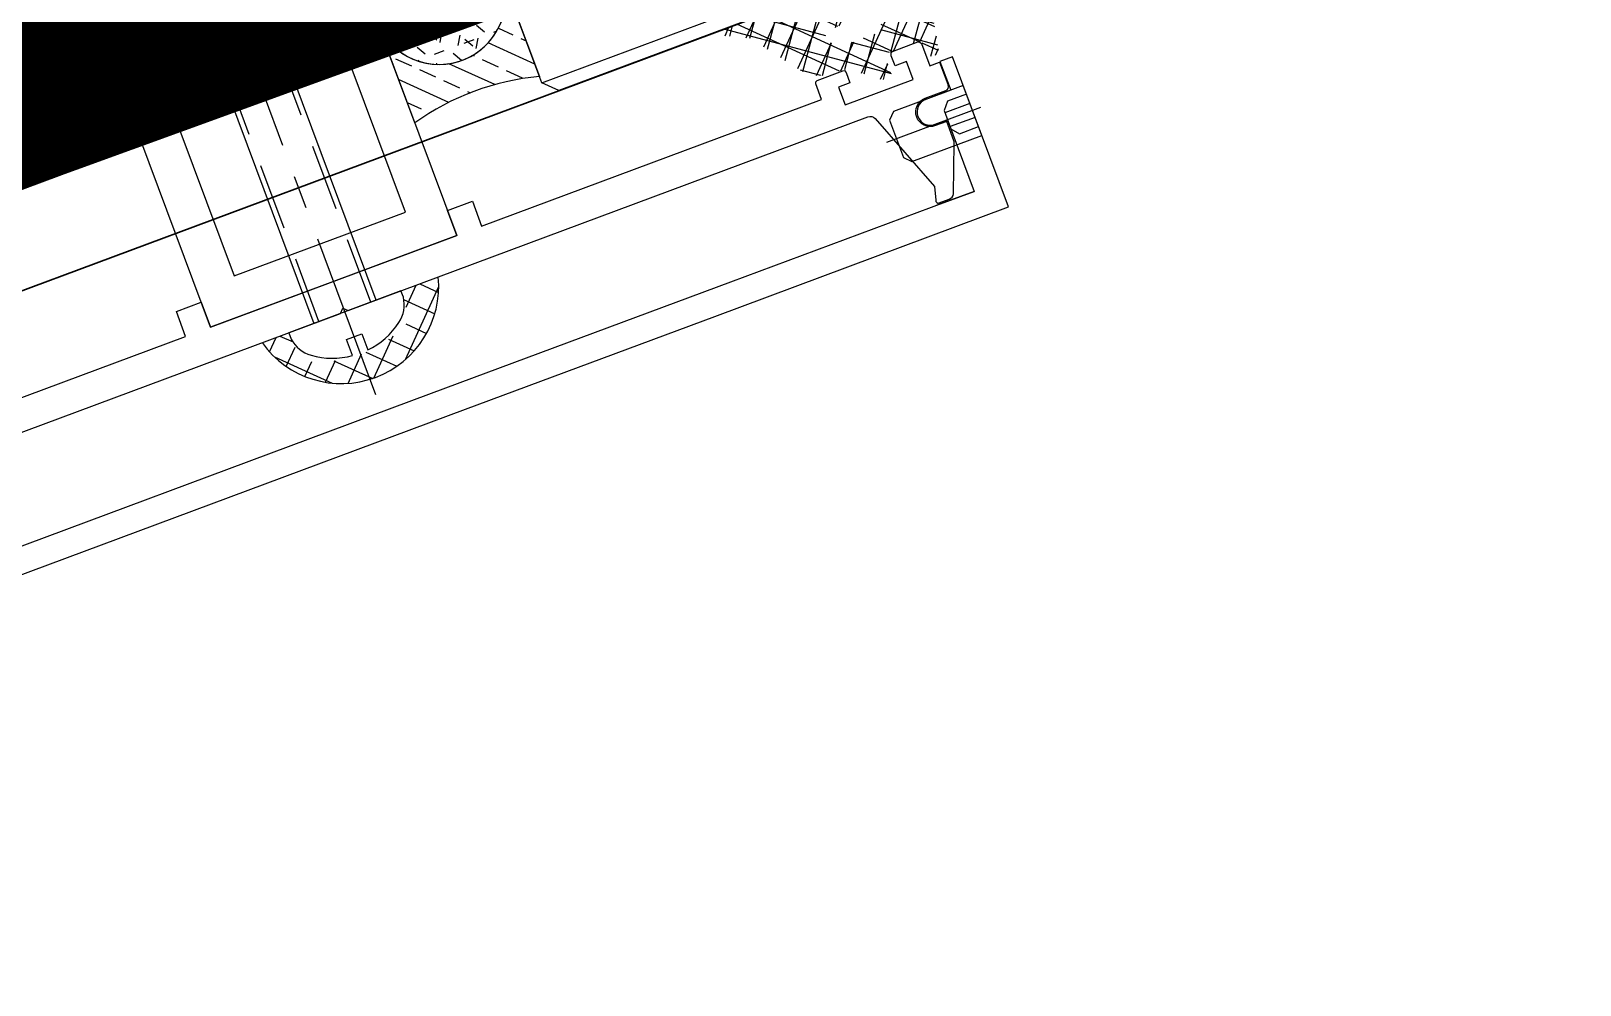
# Model space of a CAD drawing. Extents: x 12199666 to 24617114, y 1197707 to 2548648.
# Drawn here: x 12302091.5 to 12302207.9, y 1248529.8 to 1248601.6 of the extents above; entities that cross this region are included whole.
import ezdxf

# ---------------------------------------------------------------- set-up
doc = ezdxf.new("R2010")
doc.units = 0
doc.header["$LTSCALE"] = 10
doc.header["$MEASUREMENT"] = 0
for name, pattern in [('TX-PLAN-T1-F11$0$ACAD_ISO04W100', [30, 24, -3, 0, -3]), ('TX-PLAN-T1-F11$0$CENTER', [2, 1.25, -0.25, 0.25, -0.25]), ('TX-PLAN-T1-F11$0$CONTINOUS', [0]), ('TX-PLAN-T1-F11$0$DASHED', [0.75, 0.5, -0.25])]:
    doc.linetypes.add(name, pattern=pattern)
for name, color, linetype in [('TX-PLAN-T1-F11$0$01', 1, 'Continuous'), ('TX-PLAN-T1-F11$0$F-Alum', 4, 'Continuous'), ('TX-PLAN-T1-F11$0$F-Bolt', 32, 'Continuous'), ('TX-PLAN-T1-F11$0$F-center', 6, 'TX-PLAN-T1-F11$0$ACAD_ISO04W100'), ('TX-PLAN-T1-F11$0$F-dashed line', 8, 'TX-PLAN-T1-F11$0$DASHED'), ('TX-PLAN-T1-F11$0$F-Glass', 5, 'Continuous'), ('TX-PLAN-T1-F11$0$F-Glazing', 8, 'Continuous'), ('TX-PLAN-T1-F11$0$F_MISC', 8, 'Continuous'), ('TX-PLAN-T1-F11$0$HAT', 155, 'Continuous'), ('TX-PLAN-T1-F11$0$Hatch', 8, 'Continuous'), ('TX-PLAN-T1-F11$0$Hatch @ 1 VP1', 8, 'Continuous'), ('TX-PLAN-T1-F11$0$Hatch @ 1 VPModel', 8, 'Continuous'), ('TX-PLAN-T1-F11$0$TC', 4, 'Continuous')]:
    doc.layers.add(name, color=color, linetype=linetype)
for name, color, linetype, lineweight in [('TX-PLAN-T1-F11$0$_EDO-ALUMINIUM-SECTION', 90, 'Continuous', 30), ('TX-PLAN-T1-F11$0$A-ANNO-SYMB', 7, 'Continuous', 25), ('TX-PLAN-T1-F11$0$幕墙线', 114, 'Continuous', 30)]:
    doc.layers.add(name, color=color, linetype=linetype, lineweight=lineweight)
doc.layers.add('TX-PLAN-T1-F11$0$bangong', color=5, linetype='Continuous', true_color=0x0000ff)

# ---------------------------------------------------------------- blocks, each defined once
blk = doc.blocks.new('*U340')
at = {"layer": 'TX-PLAN-T1-F11$0$Hatch @ 1 VP1'}
h = blk.add_hatch(dxfattribs=at)
h.set_pattern_fill('M_GASKET-PISA', color=256, style=0, pattern_type=2)
h.set_pattern_definition([(35.42361603529756, (46.60972058696914, 1.263505759628975), (-0.8694256507828639, 1.222333439680349), []), (125.4236160352975, (46.60972058696914, 1.263505759628975), (-1.222333439680349, -0.8694256507828639), [])])
edge = h.paths.add_edge_path()
edge.add_arc((-1.005758292417113, 2.700000001565058), 1.500000000000064, 269.9999999999914, 310.5724313148193)
edge.add_line((-0.03014508089836454, 1.560623478412708), (1.229683999648614, 2.639376524703948))
edge.add_arc((2.205297211167363, 1.500000001551598), 1.500000000000089, 89.99999999999142, 130.5724313148186, ccw=False)
edge.add_line((2.20529721116759, 3.000000001551598), (2.741785272946117, 3.00000000156524))
edge.add_arc((2.741785272946345, 6.00000000156524), 3.000000000000028, 269.9999999999956, 323.2382780301331)
edge.add_line((5.145179432466875, 4.204534459154274), (7.713046174758574, 7.641857975019775))
edge.add_arc((7.793159313408751, 7.58200912360553), 0.09999999999985255, 115.93827802975, 143.2382780298942, ccw=False)
edge.add_line((7.749419046879666, 7.671935699677306), (9.503507258835953, 8.525123814462859))
edge.add_arc((9.394279516007828, 8.750000003056812), 0.249999999999963, 295.9069544241082, 449.9999999998437)
edge.add_line((9.39427951600851, 9.000000003056812), (6.620583798811595, 9.000000003062269))
edge.add_line((6.620583798811595, 9.000000003062269), (4.773622509620282, 8.04671219667307))
edge.add_arc((3.62699862340969, 10.26825527831079), 2.499999999999945, 214.0621029693552, 297.299999999996, ccw=False)
edge.add_arc((1.307391891253701, 8.70000000312939), 0.2999999999997213, 34.06210296926611, 89.99999999978287)
edge.add_line((1.307391891254838, 9.000000003128662), (-1.589216802361761, 9.000000003135028))
edge.add_arc((-1.589216802362216, 8.750000003135028), 0.2499999999999152, 89.99999999989583, 256.4770942316625)
edge.add_line((-1.64767532243286, 8.506930874220416), (-0.02726917610675628, 8.096945104279257))
edge.add_arc((-0.05179766443939116, 7.999999999915417), 0.0999999999999834, -90.00000000013023, 75.80132993312759, ccw=False)
edge.add_line((-0.05179766443961853, 7.899999999915053), (-0.108955418213327, 7.899999999915053))
edge.add_arc((-0.1089554182137817, 10.39999999991505), 2.499999999999434, 215.2344178976467, 270.00000000001046, ccw=False)
edge.add_arc((-2.2326314786485, 8.900000003135574), 0.1000000000007252, 35.234417898605, 90.00000000078164)
edge.add_line((-2.232631478649864, 9.000000003135938), (-4.881168839528527, 9.000000003142304))
edge.add_arc((-4.881168839528982, 8.750000003142304), 0.2500000000000154, 89.99999999989578, 256.4770942317193)
edge.add_line((-4.939627359599399, 8.506930874227692), (-3.319221213273295, 8.096945104286533))
edge.add_arc((-3.34374970160593, 7.999999999922693), 0.0999999999999834, -90.00000000013023, 75.80132993312759, ccw=False)
edge.add_line((-3.343749701606157, 7.899999999922329), (-3.400907455379411, 7.899999999922329))
edge.add_arc((-3.400907455379865, 10.39999999992233), 2.499999999999949, 214.3262280799825, 270.0000000000104, ccw=False)
edge.add_arc((-5.548092091564513, 8.933849210224253), 0.1000000000000372, 34.32622808016425, 110.1544525972612)
edge.add_arc((-6.443927377176806, 11.37464398673728), 2.499999999999543, 265.3665045616222, 290.154452597025, ccw=False)
edge.add_line((-6.645881460149894, 8.88281442828611), (-8.091786761774756, 9.000000003144123))
edge.add_arc((-8.111982170071997, 8.750817047299279), 0.2499999999999778, 85.36650456163848, 250.7880419743665)
edge.add_line((-8.194248104436383, 8.514740119067937), (-7.412072788158412, 8.239907198840228))
edge.add_arc((-8.075076055456293, 6.352997909141777), 1.999999999999966, 8.473551534714375, 70.64005609634751, ccw=False)
edge.add_line((-6.096908078050546, 6.64770361517094), (-5.244518011203127, 2.024790390883936))
edge.add_arc((-4.749999999999773, 2.098627621301603), 0.5000000000001517, 188.4921821239047, 359.9999999997688)
edge.add_line((-4.249999999999773, 2.098627621299784), (-4.249999999999773, 2.700000001565058))
edge.add_arc((-3.949999999999818, 2.700000001565058), 0.3000000000000682, 90, 180.0000000000217, ccw=False)
edge.add_line((-3.949999999999818, 3.00000000156524), (-1.55130166063168, 3.00000000156524))
edge.add_arc((-1.55130166063168, 2.700000001565058), 0.3000000000000966, 2.7114310796605423e-11, 90, ccw=False)
edge.add_line((-1.251301660631498, 2.700000001565058), (-1.251301660631498, 1.400000001564877))
edge.add_arc((-1.051301660631452, 1.400000001564877), 0.1999999999999602, 180.0000000000408, 270)
edge.add_line((-1.051301660631452, 1.200000001565058), (-1.00575829241734, 1.200000001565058))
edge = h.paths.add_edge_path(flags=16)
edge.add_arc((-1.310476532774146, 5.200000001565058), 0.4999999999999456, 188.3111422397304, 269.9999999999739)
edge.add_line((-1.310476532774373, 4.700000001565058), (1.520024613216037, 4.700000001565058))
edge.add_arc((1.520024613216037, 5.200000001565058), 0.4999999999999762, 270, 323.238278030144)
edge.add_line((1.920590306469421, 4.900755744496564), (2.29411737345049, 5.400755744496564))
edge.add_arc((1.893551680196879, 5.700000001565058), 0.5000000000000022, 323.2382780301569, 450)
edge.add_line((1.893551680196879, 6.200000001565058), (-1.456559369031083, 6.200000001565058))
edge.add_arc((-1.456559369031311, 5.700000001565058), 0.4999999999998603, 89.99999999997395, 188.3111422397347)
edge.add_line((-1.95130821782368, 5.627725686498707), (-1.80522538156697, 5.127725686498707))
at = {"layer": 'TX-PLAN-T1-F11$0$Hatch @ 1 VPModel'}
h = blk.add_hatch(dxfattribs=at)
h.set_pattern_fill('M_GASKET-PISA', color=256, style=0, pattern_type=2)
h.set_pattern_definition([(45, (45.74999999999977, 8.999999999998408), (-1.060660171779821, 1.060660171779821), []), (135, (45.74999999999977, 8.999999999998408), (-1.060660171779821, -1.060660171779821), [])])
edge = h.paths.add_edge_path()
edge.add_arc((-1.005758292417113, 2.700000001565058), 1.500000000000064, 269.9999999999914, 310.5724313148193)
edge.add_line((-0.03014508089836454, 1.560623478412708), (1.229683999648614, 2.639376524703948))
edge.add_arc((2.205297211167363, 1.500000001551598), 1.500000000000089, 89.99999999999142, 130.5724313148186, ccw=False)
edge.add_line((2.20529721116759, 3.000000001551598), (2.741785272946117, 3.00000000156524))
edge.add_arc((2.741785272946345, 6.00000000156524), 3.000000000000028, 269.9999999999956, 323.2382780301331)
edge.add_line((5.145179432466875, 4.204534459154274), (7.713046174758574, 7.641857975019775))
edge.add_arc((7.793159313408751, 7.58200912360553), 0.09999999999985255, 115.93827802975, 143.2382780298942, ccw=False)
edge.add_line((7.749419046879666, 7.671935699677306), (9.503507258835953, 8.525123814462859))
edge.add_arc((9.394279516007828, 8.750000003056812), 0.249999999999963, 295.9069544241082, 449.9999999998437)
edge.add_line((9.39427951600851, 9.000000003056812), (6.620583798811595, 9.000000003062269))
edge.add_line((6.620583798811595, 9.000000003062269), (4.773622509620282, 8.04671219667307))
edge.add_arc((3.62699862340969, 10.26825527831079), 2.499999999999945, 214.0621029693552, 297.299999999996, ccw=False)
edge.add_arc((1.307391891253701, 8.70000000312939), 0.2999999999997213, 34.06210296926611, 89.99999999978287)
edge.add_line((1.307391891254838, 9.000000003128662), (-1.589216802361761, 9.000000003135028))
edge.add_arc((-1.589216802362216, 8.750000003135028), 0.2499999999999152, 89.99999999989583, 256.4770942316625)
edge.add_line((-1.64767532243286, 8.506930874220416), (-0.02726917610675628, 8.096945104279257))
edge.add_arc((-0.05179766443939116, 7.999999999915417), 0.0999999999999834, -90.00000000013023, 75.80132993312759, ccw=False)
edge.add_line((-0.05179766443961853, 7.899999999915053), (-0.108955418213327, 7.899999999915053))
edge.add_arc((-0.1089554182137817, 10.39999999991505), 2.499999999999434, 215.2344178976467, 270.00000000001046, ccw=False)
edge.add_arc((-2.2326314786485, 8.900000003135574), 0.1000000000007252, 35.234417898605, 90.00000000078164)
edge.add_line((-2.232631478649864, 9.000000003135938), (-4.881168839528527, 9.000000003142304))
edge.add_arc((-4.881168839528982, 8.750000003142304), 0.2500000000000154, 89.99999999989578, 256.4770942317193)
edge.add_line((-4.939627359599399, 8.506930874227692), (-3.319221213273295, 8.096945104286533))
edge.add_arc((-3.34374970160593, 7.999999999922693), 0.0999999999999834, -90.00000000013023, 75.80132993312759, ccw=False)
edge.add_line((-3.343749701606157, 7.899999999922329), (-3.400907455379411, 7.899999999922329))
edge.add_arc((-3.400907455379865, 10.39999999992233), 2.499999999999949, 214.3262280799825, 270.0000000000104, ccw=False)
edge.add_arc((-5.548092091564513, 8.933849210224253), 0.1000000000000372, 34.32622808016425, 110.1544525972612)
edge.add_arc((-6.443927377176806, 11.37464398673728), 2.499999999999543, 265.3665045616222, 290.154452597025, ccw=False)
edge.add_line((-6.645881460149894, 8.88281442828611), (-8.091786761774756, 9.000000003144123))
edge.add_arc((-8.111982170071997, 8.750817047299279), 0.2499999999999778, 85.36650456163848, 250.7880419743665)
edge.add_line((-8.194248104436383, 8.514740119067937), (-7.412072788158412, 8.239907198840228))
edge.add_arc((-8.075076055456293, 6.352997909141777), 1.999999999999966, 8.473551534714375, 70.64005609634751, ccw=False)
edge.add_line((-6.096908078050546, 6.64770361517094), (-5.244518011203127, 2.024790390883936))
edge.add_arc((-4.749999999999773, 2.098627621301603), 0.5000000000001517, 188.4921821239047, 359.9999999997688)
edge.add_line((-4.249999999999773, 2.098627621299784), (-4.249999999999773, 2.700000001565058))
edge.add_arc((-3.949999999999818, 2.700000001565058), 0.3000000000000682, 90, 180.0000000000217, ccw=False)
edge.add_line((-3.949999999999818, 3.00000000156524), (-1.55130166063168, 3.00000000156524))
edge.add_arc((-1.55130166063168, 2.700000001565058), 0.3000000000000966, 2.7114310796605423e-11, 90, ccw=False)
edge.add_line((-1.251301660631498, 2.700000001565058), (-1.251301660631498, 1.400000001564877))
edge.add_arc((-1.051301660631452, 1.400000001564877), 0.1999999999999602, 180.0000000000408, 270)
edge.add_line((-1.051301660631452, 1.200000001565058), (-1.00575829241734, 1.200000001565058))
edge = h.paths.add_edge_path(flags=16)
edge.add_arc((-1.310476532774146, 5.200000001565058), 0.4999999999999456, 188.3111422397304, 269.9999999999739)
edge.add_line((-1.310476532774373, 4.700000001565058), (1.520024613216037, 4.700000001565058))
edge.add_arc((1.520024613216037, 5.200000001565058), 0.4999999999999762, 270, 323.238278030144)
edge.add_line((1.920590306469421, 4.900755744496564), (2.29411737345049, 5.400755744496564))
edge.add_arc((1.893551680196879, 5.700000001565058), 0.5000000000000022, 323.2382780301569, 450)
edge.add_line((1.893551680196879, 6.200000001565058), (-1.456559369031083, 6.200000001565058))
edge.add_arc((-1.456559369031311, 5.700000001565058), 0.4999999999998603, 89.99999999997395, 188.3111422397347)
edge.add_line((-1.95130821782368, 5.627725686498707), (-1.80522538156697, 5.127725686498707))
blk = doc.blocks.new('TX-PLAN-T1-F11$0$A$C08103915')
at = {"layer": 'TX-PLAN-T1-F11$0$Hatch'}
blk.add_blockref('*U340', (0, 0), dxfattribs=at)
blk = doc.blocks.new('*U170')
at = {"layer": 'TX-PLAN-T1-F11$0$HAT'}
h = blk.add_hatch(dxfattribs=at)
h.set_pattern_fill('ANSI33', color=256, scale=0.8333333333333334)
h.set_pattern_definition([(45, (-71600.10462562989, -19870.70319001427), (-1.870886691889406, 1.870886691889406), []), (45, (-71598.23373812989, -19870.70319001427), (-1.870886691889406, 1.870886691889406), [1.322916666666667, -0.6614583333333337])])
edge = h.paths.add_edge_path()
edge.add_arc((5, 18.47060166783501), 19.13538936034043, 254.8530260690202, 285.14697393097975, ccw=False)
edge.add_line((0, -5.921189464667496e-16), (0, -7.911287266330572))
edge.add_arc((5, -8.171557151248035), 5.006769458742329, 2.979783772836811, 177.0202162271633, ccw=False)
edge.add_line((10, -7.911287266330572), (10, -8.881784197001252e-16))
h = blk.add_hatch(dxfattribs=at)
h.set_pattern_fill('HEX', color=256, scale=0.8333333333333334)
h.set_pattern_definition([(0, (-71600.10462562989, -19870.70319001427), (0, 1.374815), [0.79375, -1.5875]), (120, (-71600.10462562989, -19870.70319001427), (-1.190624715503903, -0.6874074999999996), [0.7937499999999992, -1.587499999999998]), (59.99999999999999, (-71599.31087562989, -19870.70319001427), (-1.190624715503903, 0.6874075000000001), [0.7937499999999998, -1.5875])])
edge = h.paths.add_edge_path()
edge.add_arc((5, -8.17155715124803), 5.006769458742329, 0, 360)
at = {"layer": 'TX-PLAN-T1-F11$0$01'}
blk.add_lwpolyline([(10, -5.921189464667496e-16, -0.1329575385010826), (0, -5.921189464667496e-16), (0, -7.911287266330572, -0.9492999147649731), (10, -7.911287266330572)], format="xyb", close=True, dxfattribs=at)
blk.add_circle((5, -8.17155715124803), 5.006769458742329, dxfattribs=at)
blk = doc.blocks.new('*U163')
at = {"layer": 'TX-PLAN-T1-F11$0$F-Glass'}
blk.add_lwpolyline([(-49.07999974921176, 715.1501505388866), (-49.08000000512402, 0.9999999999995453), (-48.08000000512402, -4.547473508864641e-13), (-42.08000000512402, -4.547473508864641e-13), (-41.08000000512402, 0.9999999999995453), (-41.07999974921176, 715.1501505388868)], dxfattribs=at)
at = {"layer": 'TX-PLAN-T1-F11$0$TC', "color": 9, "linetype": 'Continuous'}
blk.add_line((-48.08000000512402, -4.547473508864641e-13), (-48.07999974921176, 715.1501505388866), dxfattribs=at)
blk = doc.blocks.new('TX-PLAN-T1-F11$0$ld')
blk.add_lwpolyline([(2, 3.637978807091713e-12), (2, 5.599999999954889), (1.5, 6.099999999954889), (-1.5, 6.099999999954889), (-2, 5.599999999954889), (-2, -3.637978807091713e-12)])
at = {"layer": 'TX-PLAN-T1-F11$0$A-ANNO-SYMB', "color": 0}
blk.add_line((-2, -3.637978807091713e-12), (2, 3.637978807091713e-12), dxfattribs=at)
at = {"layer": 'TX-PLAN-T1-F11$0$F-center'}
blk.add_lwpolyline([(0, -0.6418073780077975), (0, 6.887223995901877)], dxfattribs=at)
at = {"layer": 'TX-PLAN-T1-F11$0$F-dashed line'}
for points in [[(1.299999999988358, 3.637978807091713e-12), (1.299999999988358, 1.519894829230907), (0.7404679261962883, 1.999999999952706), (-0.7404679261962883, 1.999999999952706), (-1.299999999988358, 1.519894829230907), (-1.299999999988358, -3.637978807091713e-12)], [(-0.5557468123733997, 0), (-0.5557468123733997, 1.999999999952706)], [(0.5557468123733997, 0), (0.5557468123733997, 1.999999999952706)]]:
    blk.add_lwpolyline(points, dxfattribs=at)
blk = doc.blocks.new('TX-PLAN-T1-F11$0$qertqtwet')
at = {"layer": 'TX-PLAN-T1-F11$0$F-Glazing'}
h = blk.add_hatch(dxfattribs=at)
h.set_pattern_fill('ANSI37', color=256, angle=270.0000000000034, style=0)
h.set_pattern_definition([(315.0000000000033, (-29614.42304775224, -25731.69154979243), (1.122532015133579, 1.122532015133709), []), (45.00000000000334, (-29614.42304775224, -25731.69154979243), (-1.122532015133709, 1.122532015133579), [])])
h.paths.add_polyline_path([(-29820.57937317537, -22812.52878940574), (-29818.8122062625, -22812.52878940575), (-29818.8122062625, -22810.33161240899, 0.323428697050681), (-29824.22649746502, -22816.97082330404), (-29822.2096299913, -22816.97082330405, -0.1185157189850159), (-29821.23881053725, -22812.93261066923, -0.2818610536571748)])
h.paths.add_polyline_path([(-29822.2096299913, -22816.97082330405), (-29824.22649746502, -22816.97082330404, 0.3560576311528728), (-29818.8122062625, -22824.46540130571), (-29818.8122062625, -22821.41285720236), (-29820.57937317537, -22821.41285720236, -0.2818610536571745), (-29821.23881053725, -22821.00903593886, -0.1185157189850159)])
at = {"color": 8, "linetype": 'TX-PLAN-T1-F11$0$DASHED'}
for p, q in [((-29818.81220626278, -22814.88745477372, -46928.13187290396), (-29758.81220626278, -22814.88745477372, -46928.13187290396)), ((-29818.81220626278, -22814.88745477372, -46928.13187290396), (-29758.81220626278, -22814.88745477372, -46928.13187290396)), ((-29818.81220626278, -22819.05412144038, -46928.13187290396), (-29758.81220626278, -22819.05412144038, -46928.13187290396)), ((-29818.81220626278, -22819.05412144038, -46928.13187290396), (-29758.81220626278, -22819.05412144038, -46928.13187290396))]:
    blk.add_line(p, q, dxfattribs=at)
at = {"color": 8, "linetype": 'TX-PLAN-T1-F11$0$CENTER'}
blk.add_line((-29825.47887292947, -22816.97078810705, -46928.13187290396), (-29754.64553959612, -22816.97078810705, -46928.13187290396), dxfattribs=at)
blk.add_line((-29825.47887292947, -22816.97078810705, -46928.13187290396), (-29754.64553959612, -22816.97078810705, -46928.13187290396), dxfattribs=at)
blk.add_arc((-29816.92428280844, -22817.39850685732, -23464.06593645198), 7.314728437362906, 104.9572881810436, 255.0427118187282)
at = {"layer": 'TX-PLAN-T1-F11$0$F-Bolt', "elevation": -46928.13187290396}
blk.add_lwpolyline([(-29820.98789410364, -22820.49255707884, 0.2099352819367999), (-29819.32357117219, -22821.47078796239), (-29818.81220753584, -22821.47078810705), (-29818.81220498975, -22812.47078810705), (-29819.3235686261, -22812.47078796277, 0.2099352819368), (-29820.98789211101, -22813.44901790502, 0.1433843212667726), (-29822.08493336194, -22816.35715081947), (-29820.79994085657, -22816.35715118109), (-29820.79994120376, -22817.58442390836), (-29822.08493370902, -22817.58442354483, 0.1433843212667727)], format="xyb", close=True, dxfattribs=at)
blk.add_lwpolyline([(-29820.98789410364, -22820.49255707884, 0.2099352819367999), (-29819.32357117219, -22821.47078796239), (-29818.81220753584, -22821.47078810705), (-29818.81220498975, -22812.47078810705), (-29819.3235686261, -22812.47078796277, 0.2099352819368), (-29820.98789211101, -22813.44901790502, 0.1433843212667726), (-29822.08493336194, -22816.35715081947), (-29820.79994085657, -22816.35715118109), (-29820.79994120376, -22817.58442390836), (-29822.08493370902, -22817.58442354483, 0.1433843212667727)], format="xyb", close=True, dxfattribs=at)
blk.add_lwpolyline([(-29818.81220626278, -22819.47078810705), (-29759.22887292947, -22819.47078810705), (-29758.81220626278, -22819.05412144038), (-29758.81220626278, -22814.88745477372), (-29759.22887292947, -22814.47078810705), (-29818.81220626278, -22814.47078810705)], dxfattribs=at)
blk.add_lwpolyline([(-29818.81220626278, -22819.47078810705), (-29759.22887292947, -22819.47078810705), (-29758.81220626278, -22819.05412144038), (-29758.81220626278, -22814.88745477372), (-29759.22887292947, -22814.47078810705), (-29818.81220626278, -22814.47078810705)], dxfattribs=at)
blk = doc.blocks.new('*U193')
at = {"layer": 'TX-PLAN-T1-F11$0$F-Alum'}
for points in [[(462.5581134948879, -579.9923422110442), (474.7123951152898, -601.0306250431167), (466.1576926645357, -605.9728779365832), (457.6130095296539, -610.9093424355378), (445.4153107779566, -589.7959424406727)], [(474.7123976727016, -601.0306235656317), (473.7119150084909, -599.2988515140751), (475.4436870599166, -598.2983688498207), (476.4441697243601, -600.0301409013337), (500.0577016519383, -586.3880869724089), (499.4252806827426, -585.2934078017715), (499.4164095895831, -585.1463000204094), (499.4975773838814, -585.0232911393541), (501.2667130958289, -584.001221339262), (501.3808508836664, -583.9352813521982), (501.5368297582027, -584.0735180404299), (501.9489546776749, -584.7868792145746), (501.1499901625793, -585.248459124341), (501.8648361156229, -586.4858105297317), (506.6015543118119, -583.7493010650505), (505.8867083590012, -582.5119496595871), (505.0877438439056, -582.9735295692808), (504.6756189246662, -582.2601683951216), (504.6337778379675, -582.0559917198116), (504.7149456322659, -581.9329828387272), (506.4840813442133, -580.9109130386933), (506.63118912559, -580.90204194549), (506.7541980065871, -580.9832097398466), (507.6503789238632, -582.5344400618924), (508.3352056511212, -582.1388001393061), (509.3243054575287, -583.8508669573057), (509.3052286580205, -583.8618880568538)], [(495.5832769325934, -601.067196193093), (495.5832769325934, -601.0671961930348), (474.8020190792158, -613.0729998740571), (474.8020190792158, -613.0729998739698), (386.1010766436812, -664.3175448094407)], [(381.2788209777791, -657.8256456259696), (381.2597441703547, -657.8366667300434), (380.0398544089403, -655.7251176545396), (455.8812394279521, -611.9098305052466), (454.8807539343834, -610.1780535563303), (456.612525985809, -609.1775708921195), (457.6130086500198, -610.909342943618), (474.7123976727016, -601.0306235656317)]]:
    blk.add_lwpolyline(points, dxfattribs=at)
blk.add_lwpolyline([(385.3697887959424, -667.0497999373765), (477.5342742071953, -613.8042877217376), (477.5342742069624, -613.8042877217231), (494.8519890848547, -603.7994513208541), (494.8519890848547, -603.7994513208978), (515.2526503666304, -592.0135269059829), (509.2227795810904, -581.5762165036285), (508.3568938372191, -582.0764583237324), (509.5112178020645, -584.0745173121395), (507.7794463143218, -585.0750009522017, 1), (508.7799299543258, -586.8067724399589), (509.6458156981971, -586.3065306199424), (512.5203952384181, -591.2822390548536), (509.9227380075026, -592.7829645162565), (509.9227380093653, -592.7829645187594), (512.5203952402808, -591.2822390573419), (512.520395238651, -591.2822390583169), (495.5832769325934, -601.067196193093)], format="xyb", dxfattribs=at)
at = {"layer": 'TX-PLAN-T1-F11$0$F-Alum', "linetype": 'TX-PLAN-T1-F11$0$CONTINOUS', "ltscale": 15555}
blk.add_lwpolyline([(386.8719783208799, -654.5943518436106), (467.0768878774252, -608.2581576754019), (467.1865810544696, -607.8483194061846), (467.5964193237014, -607.9580125833891), (503.7120713072363, -587.0931818447134, -0.2963790067036685), (504.2562180578243, -587.1217130389268), (509.5048460268881, -591.414830050373), (509.7787096002139, -592.4164107431134, 0.5575365158333588), (510.0783953033388, -592.5775490900851), (510.7740861696657, -592.1756327085313, 0.2840790438404123), (511.0230586079415, -591.712592832002), (510.4276106373873, -587.9536942196864, 0.1428492727586986), (510.3876624978147, -587.7905220380635), (509.6092513059266, -586.4431433763093), (508.8299541363958, -586.8933610143285, -1), (507.7294221322518, -584.988412377832), (509.1581635049079, -584.1629961035942, 0.414213562373095), (509.2678566819523, -583.753157834406), (509.2678566819523, -583.753157834406)], format="xyb", dxfattribs=at)
at = {"layer": 'TX-PLAN-T1-F11$0$F-Alum'}
for points in [[(458.7099413010292, -606.8109597437433), (470.6140261408873, -599.933700118956), (461.8043520050123, -584.6847326377465), (449.900267165387, -591.5619922624755)], [(391.2619891064242, -617.2954965759709), (405.0996182784438, -641.2475240616332), (408.5631612532306, -639.2465567802428), (396.7264993626159, -618.7580722694256), (444.9104555265512, -590.9211086545547), (442.9094882453792, -587.4575656796806)]]:
    blk.add_lwpolyline(points, close=True, dxfattribs=at)
at = {"layer": 'TX-PLAN-T1-F11$0$F_MISC', "xscale": -1}
for name, p, rotation in [('*U163', (455.0536482434254, -547.0122760293452), 300.0159999954287), ('*U170', (470.1903338946868, -593.2032168353762, -7.751101684824493e-07), 210.0159999748984)]:
    blk.add_blockref(name, p, dxfattribs=dict(at, rotation=rotation))
at = {"layer": 'TX-PLAN-T1-F11$0$F_MISC'}
for name, p, rotation in [('TX-PLAN-T1-F11$0$qertqtwet', (-34206.12903104257, 13797.59694571102, 46928.13187290396), 120.0159999954234), ('TX-PLAN-T1-F11$0$ld', (511.3775871859398, -585.3060469798511), 120.0159999754226)]:
    blk.add_blockref(name, p, dxfattribs=dict(at, rotation=rotation))
at = {"layer": 'TX-PLAN-T1-F11$0$F_MISC', "extrusion": (-4.753630675954406e-07, 1.025034717925372e-06, 0.9999999999993616), "xscale": -1, "rotation": 30.0159998354306}
blk.add_blockref('TX-PLAN-T1-F11$0$A$C08103915', (504.5562576858272, -585.4893207987, -0.000829449095474531), dxfattribs=at)
blk = doc.blocks.new('TX-PLAN-T1-F11$0$A$C21521A5F')
at = {"rotation": 90}
blk.add_blockref('*U193', (388.7170751225203, 4760.219757124782, 0.0004146164392175001), dxfattribs=at)
blk = doc.blocks.new('TX-PLAN-T1-F11$0$标准层幕墙0118')
at = {"color": 3, "rotation": 270}
blk.add_blockref('TX-PLAN-T1-F11$0$A$C21521A5F', (4239.780242875684, -661.2834627595585, -0.0004146164392191649), dxfattribs=at)
blk = doc.blocks.new('TX-PLAN-T1-F11')
at = {"layer": 'TX-PLAN-T1-F11$0$bangong', "const_width": 100}
blk.add_lwpolyline([(12304668.76189766, 1248792.335929503), (12303555.71862895, 1248388.142278738), (12303508.19265145, 1248370.427874519), (12303251.78828407, 1249059.698724772), (12303247.13090024, 1249063.298802095), (12303189.66486171, 1249041.879429174), (12302076.62159299, 1248637.685778409), (12302029.09561549, 1248619.971374189), (12301772.69124811, 1249309.242224443), (12301768.03386428, 1249312.842301766), (12301710.56782575, 1249291.422928844), (12300597.52455704, 1248887.229278079), (12300549.99857954, 1248869.51487386), (12300293.59421215, 1249558.785724113), (12300288.93682833, 1249562.385801436), (12300231.47078979, 1249540.966428514), (12299118.42752108, 1249136.772777749)], dxfattribs=at)
at = {"layer": 'TX-PLAN-T1-F11$0$幕墙线'}
blk.add_lwpolyline([(12304713.54617583, 1248758.726555413), (12303496.49231972, 1248305.145598247), (12303234.44913988, 1249008.270055083), (12302017.39528376, 1248554.689097917), (12301755.35210366, 1249257.813554657), (12300538.29675778, 1248804.236595699), (12300276.25506797, 1249507.357054424), (12299059.19972182, 1249053.780095369), (12298797.15803201, 1249756.900554094), (12297580.10268587, 1249303.323595039), (12297318.06099579, 1250006.444053667), (12296101.00713994, 1249552.863096598), (12295838.9639601, 1250255.987553434), (12294621.91010399, 1249802.406596268), (12294359.86692414, 1250505.531053104), (12293142.811578, 1250051.95409405), (12292880.76988819, 1250755.074552775), (12291855.05760744, 1250298.754372426)], dxfattribs=at)
at = {"layer": 'TX-PLAN-T1-F11$0$_EDO-ALUMINIUM-SECTION', "rotation": 350.4236156863823}
blk.add_blockref('TX-PLAN-T1-F11$0$标准层幕墙0118', (12293055.45042718, 1251790.443008234), dxfattribs=at)

msp = doc.modelspace()

# ---------------------------------------------------------------- block references
msp.add_blockref('TX-PLAN-T1-F11', (0, 0))

doc.saveas('drawing.dxf')
